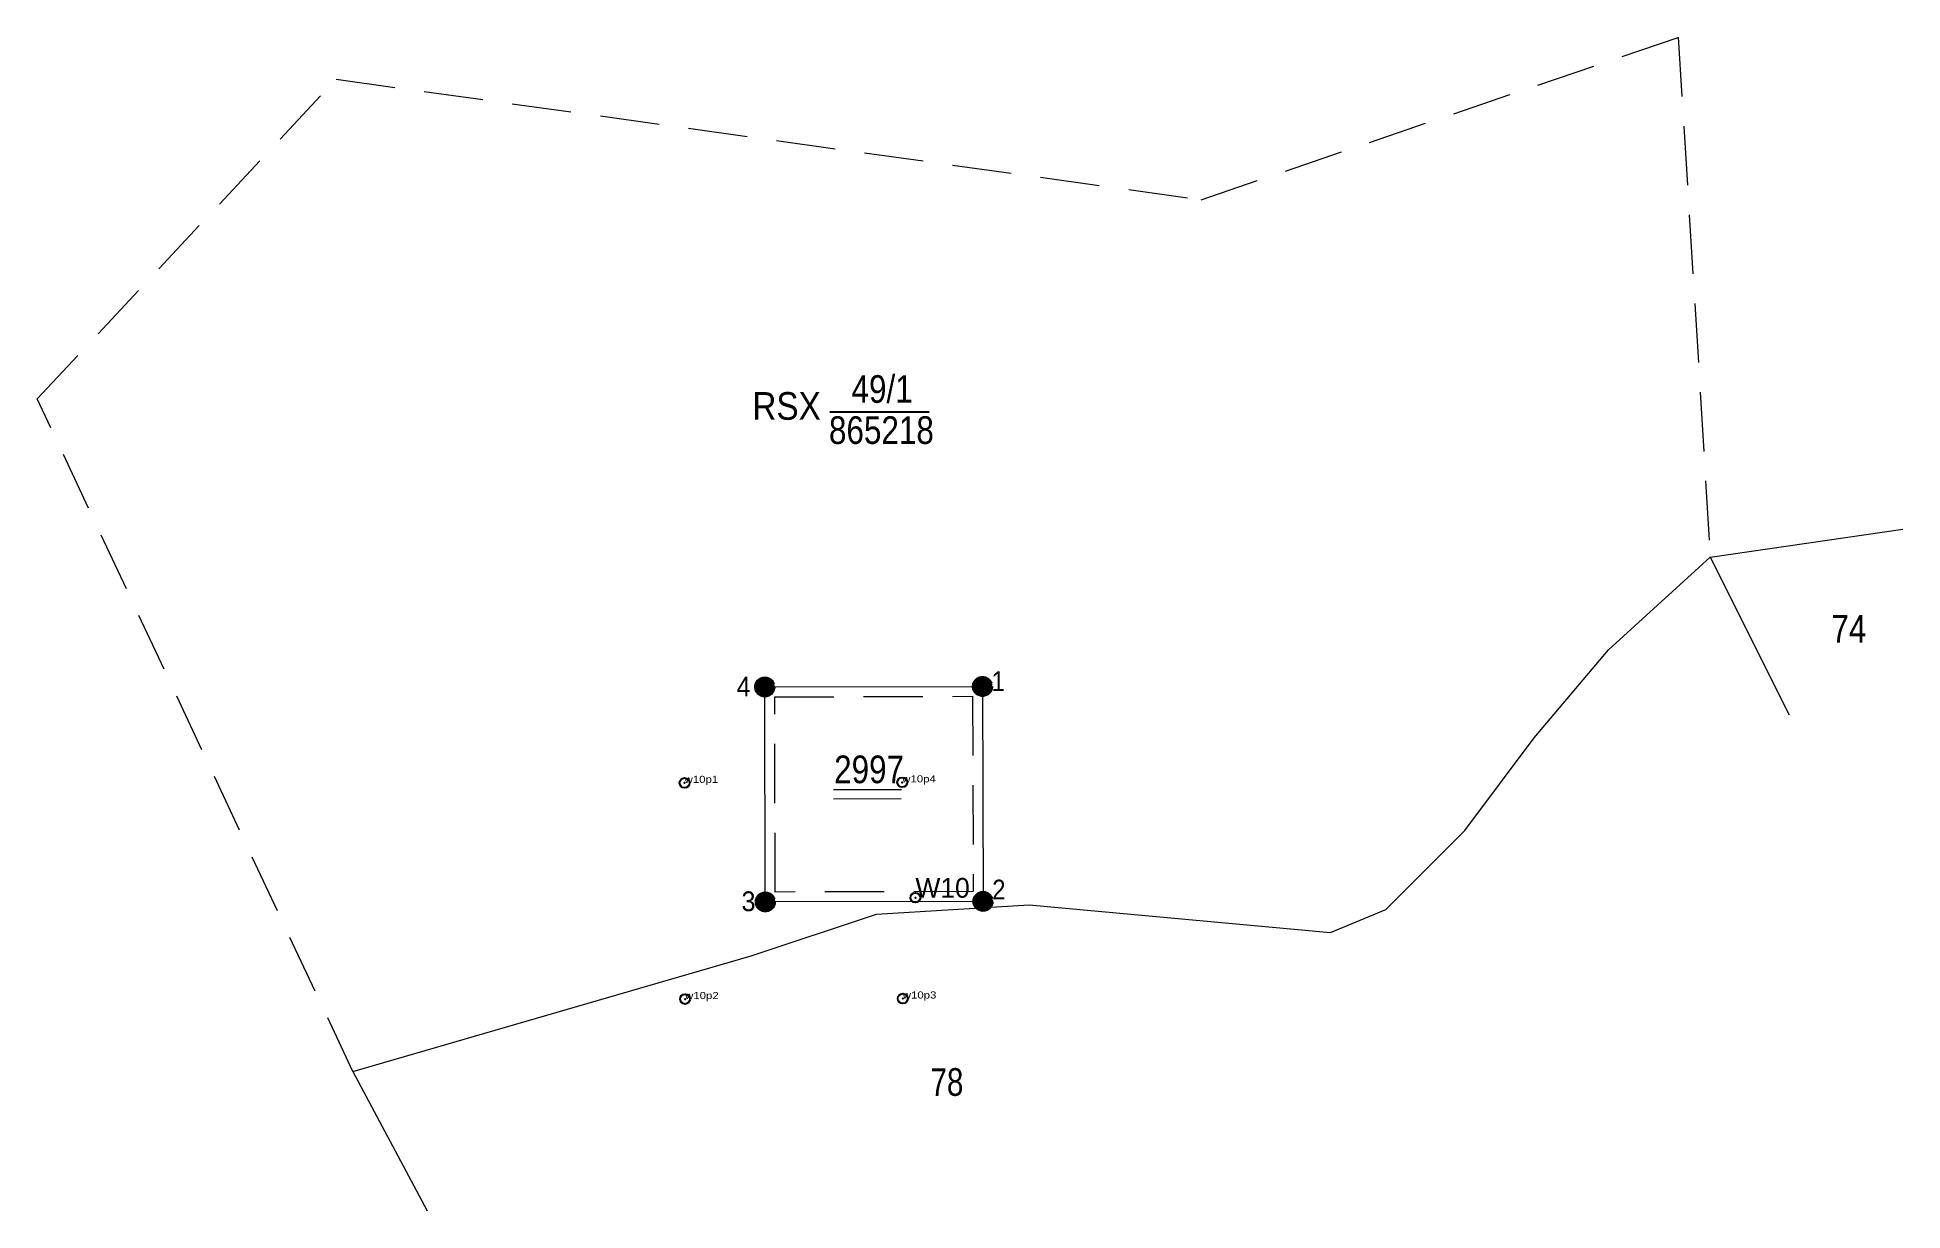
# Model space of a CAD drawing. Header units: metres. Extents: x 547302 to 550168, y 1848006 to 1849446.
# Drawn here: x 549696.2 to 550168.3, y 1848553.5 to 1848850.5 of the extents above.
import ezdxf
from ezdxf.enums import TextEntityAlignment as Align

# ---------------------------------------------------------------- set-up
doc = ezdxf.new("R2010")
doc.units = ezdxf.units.M
doc.header["$LTSCALE"] = 5
doc.header["$PDMODE"] = 32
doc.header["$PDSIZE"] = 2.5
doc.linetypes.add('MEDIUM_DASHED', pattern=[4.5, 3, -1.5])
doc.layers.add('10', color=7, linetype='Continuous', lineweight=13)
doc.layers.add('13', color=7, linetype='Continuous', lineweight=25)
doc.layers.add('12', color=7, linetype='Continuous')
doc.layers.add('7', color=7, linetype='Continuous')

msp = doc.modelspace()

# ---------------------------------------------------------------- hatches: boundary and pattern name
at = {"layer": '10'}
for points in [[(549882.82, 1848686.09, 1), (549877.78, 1848686.09, 1)], [(549937.91, 1848686.22, 1), (549932.87, 1848686.22, 1)], [(549882.95, 1848631.69, 1), (549877.91, 1848631.69, 1)], [(549938.04, 1848631.82, 1), (549933, 1848631.82, 1)]]:
    msp.add_hatch(color=256, dxfattribs=at).paths.add_polyline_path(points)

# ---------------------------------------------------------------- linework, layer by layer
for p, q in [((550119.57, 1848718.97), (550168.26, 1848726.03)), ((549897.68, 1848660.1), (549914.85, 1848660.14)), ((549897.64, 1848657.78), (549914.81, 1848657.82)), ((549776.05, 1848588.73), (549794.81, 1848553.54))]:
    msp.add_line(p, q, dxfattribs=at)
at = {"layer": '10', "linetype": 'MEDIUM_DASHED'}
msp.add_lwpolyline([(549776.05, 1848588.73), (549696.19, 1848759.01), (549771.82, 1848839.91), (549990.74, 1848809.41), (550111.48, 1848850.51), (550119.57, 1848718.97)], dxfattribs=at)
at = {"layer": '10'}
msp.add_lwpolyline([(549776.05, 1848588.73), (549876.88, 1848618.06), (549908.53, 1848628.62), (549947.22, 1848630.97), (550023.43, 1848623.93), (550037.5, 1848629.8), (550057.43, 1848649.74), (550075.02, 1848673.21), (550093.78, 1848695.5), (550119.57, 1848718.97), (550139.5, 1848679.07)], dxfattribs=at)
for points in [[(549880.3, 1848686.09), (549935.39, 1848686.22), (549935.52, 1848631.82), (549880.43, 1848631.69)], [(549935.39, 1848686.22), (549935.52, 1848631.82), (549880.43, 1848631.69), (549880.3, 1848686.09)]]:
    msp.add_lwpolyline(points, close=True, dxfattribs=at)
at = {"layer": '10', "linetype": 'MEDIUM_DASHED'}
msp.add_lwpolyline([(549932.89, 1848683.72), (549933.02, 1848634.32), (549882.93, 1848634.19), (549882.8, 1848683.59)], close=True, dxfattribs=at)
for centre in [(549880.3, 1848686.09), (549935.39, 1848686.22), (549880.43, 1848631.69), (549935.52, 1848631.82)]:
    msp.add_circle(centre, 2.52, dxfattribs=at)
at = {"layer": '13'}
msp.add_line((549896.74, 1848755.72), (549921.89, 1848755.72), dxfattribs=at)
at = {"layer": '7'}
for p in [(549859.99, 1848661.81), (549915.08, 1848661.94), (549918.41, 1848632.75), (549860.12, 1848607.1), (549915.21, 1848607.23)]:
    msp.add_point(p, dxfattribs=at)

# ---------------------------------------------------------------- texts
at = {"layer": '10'}
for s, width, p in [('74', 0.85, (550154.645, 1848697.34)), ('2997', 0.85, (549906.69, 1848661.74)), ('78', 0.8, (549926.39, 1848582.61))]:
    msp.add_text(s, height=7, dxfattribs=dict(at, width=width)).set_placement(p, align=Align.CENTER)
for s, width, p in [(' 4', 0.95, (549876.69, 1848683.68)), (' 1', 0.9, (549941.02, 1848685.05)), (' 2', 0.9, (549941.21, 1848632.33)), (' 3', 0.95, (549877.94, 1848629.35))]:
    msp.add_text(s, height=5, dxfattribs=dict(at, width=width)).set_placement(p, align=Align.RIGHT)
at = {"layer": '12', "width": 1.2}
for s, p in [('w10p1', (549859.99, 1848661.81)), ('w10p4', (549915.08, 1848661.94)), ('w10p2', (549860.12, 1848607.1)), ('w10p3', (549915.21, 1848607.23))]:
    msp.add_text(s, height=1.8, dxfattribs=at).set_placement(p)
at = {"layer": '12'}
msp.add_text('W10', height=5, dxfattribs=at).set_placement((549918.41, 1848632.75))
at = {"layer": '13', "width": 0.85}
for s, p in [('49/1', (549909.985, 1848758)), ('865218', (549909.805, 1848747.6))]:
    msp.add_text(s, height=7, dxfattribs=at).set_placement(p, align=Align.CENTER)
at = {"layer": '13', "width": 0.9}
msp.add_text('RSX', height=7, dxfattribs=at).set_placement((549894.47, 1848753.71), align=Align.RIGHT)

doc.saveas('drawing.dxf')
